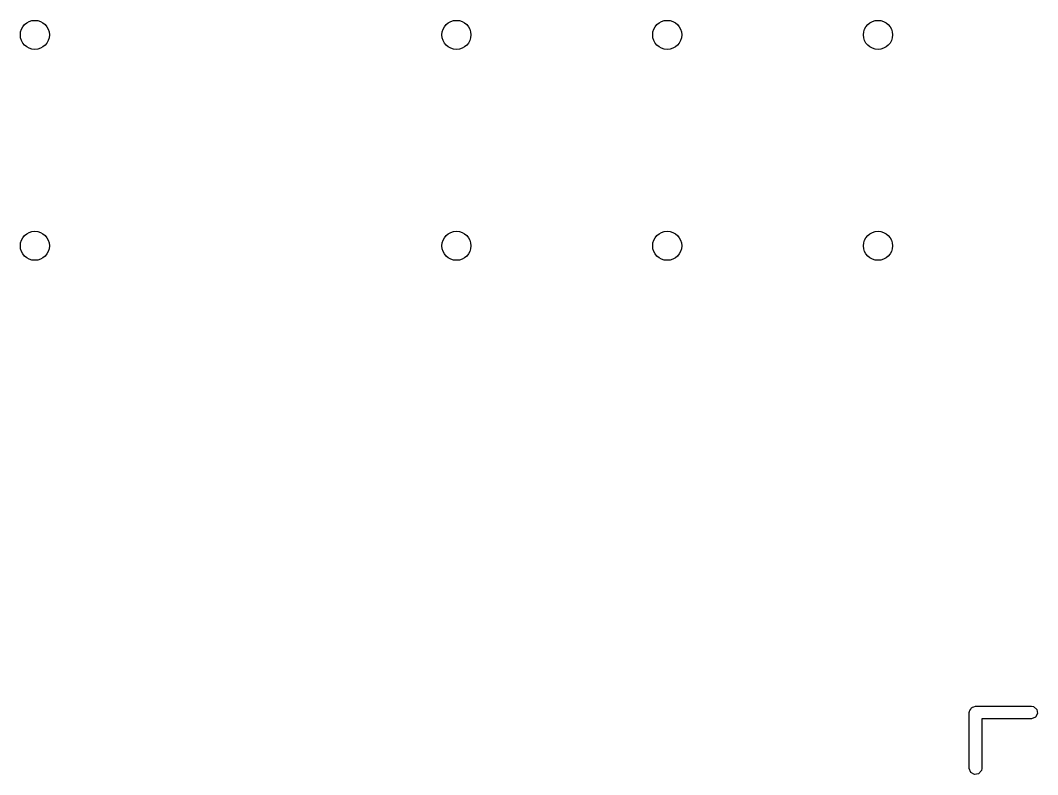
# Model space of a CAD drawing. Extents: x 0.09 to 3.11, y 0.01 to 3.81.
# Drawn here: x 1.5681 to 2.0507, y 3.3993 to 3.7569 of the extents above; entities that cross this region are included whole.
import ezdxf

# ---------------------------------------------------------------- set-up
doc = ezdxf.new("R2010")
doc.units = 0
doc.header["$MEASUREMENT"] = 0
doc.layers.add('BLACK', color=7, linetype='CONTINUOUS')

msp = doc.modelspace()

# ---------------------------------------------------------------- linework, layer by layer
at = {"layer": 'BLACK', "linetype": 'CONTINUOUS'}
for p, q in [((2.02054, 3.43143), (2.02126, 3.43169)), ((2.02126, 3.43169), (2.04783, 3.43169)), ((2.04783, 3.43169), (2.04884, 3.43151)), ((2.04884, 3.43151), (2.05039, 3.43022)), ((2.01831, 3.42874), (2.01837, 3.42912)), ((2.01831, 3.40217), (2.01831, 3.42874)), ((2.01835, 3.42925), (2.01842, 3.42937)), ((2.01837, 3.42912), (2.01835, 3.42925)), ((2.01842, 3.42937), (2.01849, 3.42975)), ((2.01849, 3.42975), (2.01898, 3.43034)), ((2.01898, 3.43034), (2.01936, 3.431)), ((2.01936, 3.431), (2.01961, 3.43109)), ((2.01961, 3.43109), (2.01978, 3.4313)), ((2.01978, 3.4313), (2.02054, 3.43143)), ((2.05074, 3.42823), (2.04973, 3.42648)), ((2.05039, 3.43022), (2.05074, 3.42823)), ((2.04783, 3.42579), (2.02421, 3.42579)), ((2.02421, 3.42579), (2.02421, 3.40217)), ((2.04973, 3.42648), (2.04783, 3.42579)), ((2.019, 3.40027), (2.01831, 3.40217)), ((2.02075, 3.39926), (2.019, 3.40027)), ((2.02274, 3.39961), (2.02075, 3.39926)), ((2.02403, 3.40116), (2.02274, 3.39961)), ((2.02421, 3.40217), (2.02403, 3.40116))]:
    msp.add_line(p, q, dxfattribs=at)
at = {"layer": 'BLACK'}
for centre in [(1.575, 3.75), (1.775, 3.75), (1.875, 3.75), (1.975, 3.75), (1.575, 3.65), (1.775, 3.65), (1.875, 3.65), (1.975, 3.65)]:
    msp.add_circle(centre, 0.00689, dxfattribs=at)

doc.saveas('drawing.dxf')
